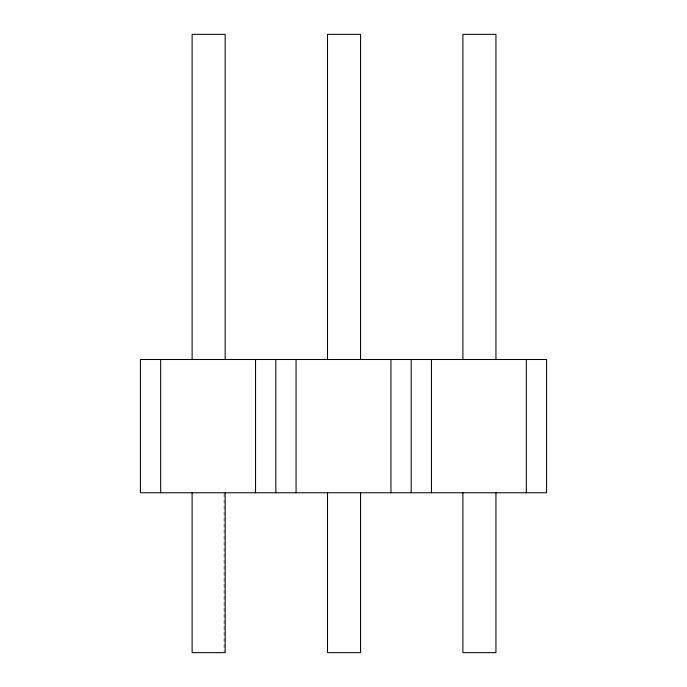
<?xml version="1.0" encoding="UTF-8"?>
<svg xmlns="http://www.w3.org/2000/svg" width="687" height="687" viewBox="0 0 687 687"><rect width="100%" height="100%" fill="white"/><g stroke="black" fill="none" stroke-linecap="round" stroke-linejoin="round"><path stroke-width="0.52" stroke-dasharray="3.44 2.58" d="M224.099 493.833L224.099 651.577"/><path stroke-width="1.03" d="M526.328 359.499L526.328 492.759M495.945 359.499L495.945 34.35L462.901 34.35L462.901 359.499M495.945 492.759L495.945 652.65L462.901 652.65L462.901 492.759M431.453 359.499L431.453 492.759M411.195 359.499L411.195 492.759M390.937 359.499L390.937 492.759M360.555 359.499L360.555 34.35L327.51 34.35L327.51 359.499M360.555 492.759L360.555 652.65L327.51 652.65L327.51 492.759M296.063 359.499L296.063 492.759M275.805 359.499L275.805 492.759M255.547 359.499L255.547 492.759M225.164 359.499L225.164 34.35L192.12 34.35L192.12 359.499M225.164 492.759L225.164 652.65L192.12 652.65L192.12 492.759M160.672 359.499L160.672 492.759M546.586 359.499L140.414 359.499L140.414 492.759L546.586 492.759L546.586 359.499"/></g></svg>
